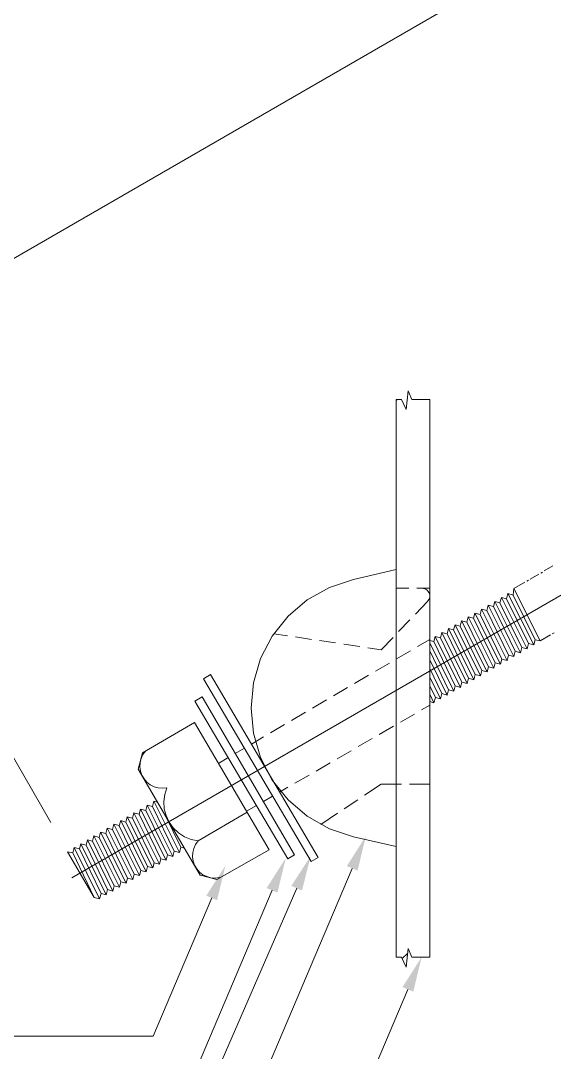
# Model space of a CAD drawing. Header units: millimetres. Extents: x 2 to 579, y 1 to 405.
# Drawn here: x 210 to 218.22, y 104.24 to 120.13 of the extents above; entities that cross this region are included whole.
import ezdxf

# ---------------------------------------------------------------- set-up
doc = ezdxf.new("R2010")
doc.units = ezdxf.units.MM
doc.linetypes.add('XKITLINE00', pattern=[0])
doc.layers.add('LinkedObject', color=7, linetype='Continuous', lineweight=0)

# ---------------------------------------------------------------- blocks, each defined once
blk = doc.blocks.new('*A4')
at = {"layer": 'LinkedObject'}
for points in [[(215.187, 107.037), (215.021, 107.107), (215.315, 107.569)], [(214.332, 106.731), (214.167, 106.803), (214.465, 107.262)], [(213.023, 106.581), (212.857, 106.651), (213.151, 107.113)], [(213.953, 106.699), (213.787, 106.769), (214.081, 107.231)], [(216.045, 105.173), (215.88, 105.244), (216.173, 105.705)]]:
    blk.add_hatch(color=6, dxfattribs=at).paths.add_polyline_path(points, flags=17)
at = {"layer": 'LinkedObject', "color": 6, "linetype": 'XKITLINE00', "lineweight": 0}
for p, q in [((206.557, 114.537), (247.95, 138.461)), ((216.06, 109.975), (230.881, 118.541)), ((210.463, 107.779), (206.107, 115.317)), ((215.104, 107.072), (210.948, 97.282)), ((214.25, 106.767), (211.336, 100.071)), ((212.94, 106.616), (212.037, 104.489)), ((213.87, 106.734), (212.292, 103.016)), ((215.963, 105.208), (211.672, 95.101)), ((212.037, 104.489), (202.495, 104.489))]:
    blk.add_line(p, q, dxfattribs=at)
at = {"layer": 'LinkedObject', "color": 9, "linetype": 'XKITLINE00', "lineweight": 0}
for p, q in [((215.934, 114.138), (215.968, 114.425)), ((215.968, 114.425), (216.025, 114.294)), ((215.78, 114.294), (215.864, 114.294)), ((215.78, 114.277), (215.798, 114.294)), ((215.864, 114.294), (215.934, 114.138)), ((216.025, 114.294), (216.298, 114.294)), ((221.746, 113.261), (210.785, 106.926)), ((218.062, 111.652), (218.197, 111.73)), ((217.846, 111.527), (217.981, 111.605)), ((218.008, 111.62), (218.035, 111.636)), ((217.596, 111.382), (217.765, 111.48)), ((217.792, 111.495), (217.819, 111.511)), ((218, 110.576), (218.159, 110.668)), ((218.186, 110.684), (218.213, 110.699))]:
    blk.add_line(p, q, dxfattribs=at)
at = {"layer": 'LinkedObject', "color": 7, "linetype": 'XKITLINE00', "lineweight": 0}
for p, q in [((215.78, 105.705), (215.78, 114.294)), ((216.298, 114.294), (216.298, 105.705)), ((215.78, 111.674), (215.123, 111.523)), ((214.753, 111.399), (214.413, 111.207)), ((215.123, 111.523), (214.753, 111.399)), ((214.413, 111.207), (214.117, 110.954)), ((214.117, 110.954), (213.874, 110.649)), ((213.874, 110.649), (213.694, 110.303)), ((213.694, 110.303), (213.583, 109.929)), ((213.583, 109.929), (213.546, 109.54)), ((213.546, 109.54), (213.583, 109.152)), ((213.583, 109.152), (213.694, 108.778)), ((213.694, 108.778), (213.874, 108.432)), ((213.874, 108.432), (214.117, 108.127)), ((214.117, 108.127), (214.413, 107.874)), ((214.413, 107.874), (214.753, 107.682)), ((214.753, 107.682), (215.123, 107.558)), ((215.78, 107.407), (215.123, 107.558)), ((210.913, 107), (210.913, 107)), ((215.934, 105.55), (215.968, 105.836)), ((215.968, 105.836), (216.025, 105.705)), ((215.864, 105.705), (215.78, 105.705)), ((215.864, 105.705), (215.934, 105.55)), ((215.875, 105.682), (215.96, 105.768)), ((216.298, 105.705), (216.025, 105.705))]:
    blk.add_line(p, q, dxfattribs=at)
at = {"layer": 'LinkedObject', "color": 1, "linetype": 'XKITLINE00', "lineweight": 0}
for p, q in [((215.78, 111.385), (215.977, 111.385)), ((216.102, 111.385), (216.298, 111.385)), ((216.202, 111.383), (216.18, 111.385)), ((216.223, 111.377), (216.202, 111.383)), ((217.596, 111.382), (217.585, 111.282)), ((217.596, 111.382), (218, 110.576)), ((216.243, 111.367), (216.223, 111.377)), ((216.26, 111.354), (216.243, 111.367)), ((216.275, 111.338), (216.26, 111.354)), ((216.286, 111.319), (216.275, 111.338)), ((216.285, 111.213), (216.294, 111.233)), ((216.294, 111.299), (216.286, 111.319)), ((216.298, 111.277), (216.294, 111.299)), ((216.294, 111.233), (216.298, 111.255)), ((216.298, 111.255), (216.298, 111.277)), ((217.402, 111.243), (217.381, 111.162)), ((217.483, 111.222), (217.402, 111.243)), ((217.402, 111.243), (217.797, 110.452)), ((217.504, 111.303), (217.483, 111.222)), ((217.819, 110.533), (217.483, 111.222)), ((217.585, 111.282), (217.504, 111.303)), ((217.504, 111.303), (217.9, 110.512)), ((217.921, 110.592), (217.585, 111.282)), ((216.259, 111.179), (216.078, 110.989)), ((216.259, 111.179), (216.274, 111.195)), ((216.274, 111.195), (216.285, 111.213)), ((217.096, 111.064), (217.075, 110.983)), ((217.177, 111.043), (217.096, 111.064)), ((217.096, 111.064), (217.49, 110.275)), ((217.198, 111.124), (217.177, 111.043)), ((217.279, 111.103), (217.198, 111.124)), ((217.198, 111.124), (217.592, 110.334)), ((217.3, 111.184), (217.279, 111.103)), ((217.614, 110.415), (217.279, 111.103)), ((217.381, 111.162), (217.3, 111.184)), ((217.3, 111.184), (217.695, 110.393)), ((217.716, 110.474), (217.381, 111.162)), ((216.892, 110.944), (216.871, 110.863)), ((216.973, 110.923), (216.892, 110.944)), ((216.892, 110.944), (217.285, 110.156)), ((216.994, 111.004), (216.973, 110.923)), ((217.307, 110.237), (216.973, 110.923)), ((217.075, 110.983), (216.994, 111.004)), ((216.994, 111.004), (217.388, 110.215)), ((217.409, 110.296), (217.075, 110.983)), ((217.511, 110.355), (217.177, 111.043)), ((215.992, 110.899), (215.819, 110.718)), ((216.586, 110.765), (216.565, 110.684)), ((216.667, 110.744), (216.586, 110.765)), ((216.586, 110.765), (216.978, 109.978)), ((216.688, 110.825), (216.667, 110.744)), ((216.769, 110.804), (216.688, 110.825)), ((216.688, 110.825), (217.081, 110.037)), ((216.79, 110.884), (216.769, 110.804)), ((217.102, 110.118), (216.769, 110.804)), ((216.871, 110.863), (216.79, 110.884)), ((216.79, 110.884), (217.183, 110.097)), ((217.204, 110.177), (216.871, 110.863)), ((213.899, 110.686), (214.108, 110.655)), ((214.231, 110.636), (214.478, 110.599)), ((215.733, 110.628), (215.553, 110.438)), ((216.382, 110.645), (216.36, 110.564)), ((216.463, 110.624), (216.382, 110.645)), ((216.382, 110.645), (216.773, 109.86)), ((216.484, 110.705), (216.463, 110.624)), ((216.795, 109.94), (216.463, 110.624)), ((216.565, 110.684), (216.484, 110.705)), ((216.484, 110.705), (216.876, 109.919)), ((216.897, 110), (216.565, 110.684)), ((216.999, 110.059), (216.667, 110.744)), ((217.921, 110.592), (217.9, 110.512)), ((218, 110.576), (217.921, 110.592)), ((218.06, 110.601), (218.061, 110.603)), ((214.602, 110.581), (214.849, 110.544)), ((214.973, 110.525), (215.22, 110.488)), ((215.344, 110.47), (215.553, 110.438)), ((216.293, 110.578), (216.298, 110.583)), ((216.36, 110.564), (216.298, 110.58)), ((216.298, 110.546), (216.671, 109.8)), ((216.692, 109.881), (216.36, 110.564)), ((217.716, 110.474), (217.695, 110.393)), ((217.797, 110.452), (217.716, 110.474)), ((217.819, 110.533), (217.797, 110.452)), ((217.9, 110.512), (217.819, 110.533)), ((216.59, 109.822), (216.298, 110.421)), ((216.298, 110.282), (216.569, 109.741)), ((217.409, 110.296), (217.388, 110.215)), ((217.49, 110.275), (217.409, 110.296)), ((217.511, 110.355), (217.49, 110.275)), ((217.592, 110.334), (217.511, 110.355)), ((217.614, 110.415), (217.592, 110.334)), ((217.695, 110.393), (217.614, 110.415)), ((216.487, 109.763), (216.298, 110.151)), ((217.102, 110.118), (217.081, 110.037)), ((217.183, 110.097), (217.102, 110.118)), ((217.204, 110.177), (217.183, 110.097)), ((217.285, 110.156), (217.204, 110.177)), ((217.307, 110.237), (217.285, 110.156)), ((217.388, 110.215), (217.307, 110.237)), ((212.924, 110.059), (212.814, 109.993)), ((214.472, 107.177), (212.814, 109.993)), ((212.924, 110.059), (214.578, 107.238)), ((216.298, 110.018), (216.466, 109.682)), ((216.897, 110), (216.876, 109.919)), ((216.978, 109.978), (216.897, 110)), ((216.999, 110.059), (216.978, 109.978)), ((217.081, 110.037), (216.999, 110.059)), ((216.385, 109.703), (216.298, 109.881)), ((216.59, 109.822), (216.569, 109.741)), ((216.671, 109.8), (216.59, 109.822)), ((216.692, 109.881), (216.671, 109.8)), ((216.773, 109.86), (216.692, 109.881)), ((216.795, 109.94), (216.773, 109.86)), ((216.876, 109.919), (216.795, 109.94)), ((216.298, 109.753), (216.364, 109.623)), ((216.364, 109.623), (216.298, 109.64)), ((216.385, 109.703), (216.364, 109.623)), ((216.466, 109.682), (216.385, 109.703)), ((216.487, 109.763), (216.466, 109.682)), ((216.569, 109.741), (216.487, 109.763)), ((215.294, 108.197), (215.553, 108.37)), ((215.553, 108.37), (215.863, 108.37)), ((215.988, 108.37), (216.298, 108.37)), ((211.946, 108.046), (211.925, 107.965)), ((211.946, 108.046), (212.34, 107.257)), ((212.027, 108.025), (211.946, 108.046)), ((212.048, 108.106), (212.027, 108.025)), ((212.048, 108.106), (212.442, 107.316)), ((212.106, 108.091), (212.048, 108.106)), ((214.982, 107.989), (215.19, 108.128)), ((211.742, 107.926), (211.721, 107.845)), ((211.742, 107.926), (212.135, 107.138)), ((211.823, 107.905), (211.742, 107.926)), ((211.844, 107.986), (211.823, 107.905)), ((212.156, 107.219), (211.823, 107.905)), ((211.844, 107.986), (212.237, 107.197)), ((211.925, 107.965), (211.844, 107.986)), ((212.259, 107.278), (211.925, 107.965)), ((212.361, 107.337), (212.027, 108.025)), ((212.464, 107.397), (212.224, 107.89)), ((214.619, 107.748), (214.878, 107.92)), ((211.433, 107.751), (211.412, 107.67)), ((211.514, 107.73), (211.433, 107.751)), ((211.433, 107.751), (211.828, 106.96)), ((211.538, 107.807), (211.516, 107.726)), ((211.538, 107.807), (211.93, 107.02)), ((211.619, 107.786), (211.538, 107.807)), ((211.64, 107.866), (211.619, 107.786)), ((211.952, 107.1), (211.619, 107.786)), ((211.64, 107.866), (212.033, 107.079)), ((211.721, 107.845), (211.64, 107.866)), ((212.054, 107.159), (211.721, 107.845)), ((211.127, 107.571), (211.106, 107.49)), ((211.127, 107.571), (211.521, 106.782)), ((211.208, 107.55), (211.127, 107.571)), ((211.229, 107.631), (211.208, 107.55)), ((211.229, 107.631), (211.623, 106.842)), ((211.31, 107.61), (211.229, 107.631)), ((211.331, 107.691), (211.31, 107.61)), ((211.644, 106.922), (211.31, 107.61)), ((211.331, 107.691), (211.725, 106.901)), ((211.412, 107.67), (211.331, 107.691)), ((211.747, 106.982), (211.412, 107.67)), ((211.849, 107.041), (211.516, 107.726)), ((210.923, 107.452), (210.902, 107.371)), ((211.004, 107.43), (210.923, 107.452)), ((210.923, 107.452), (211.316, 106.664)), ((211.025, 107.511), (211.004, 107.43)), ((211.337, 106.745), (211.004, 107.43)), ((211.025, 107.511), (211.418, 106.723)), ((211.106, 107.49), (211.025, 107.511)), ((211.44, 106.804), (211.106, 107.49)), ((211.542, 106.863), (211.208, 107.55)), ((211.132, 106.626), (210.721, 107.328)), ((210.721, 107.328), (210.8, 107.311)), ((210.821, 107.392), (210.8, 107.311)), ((211.132, 106.626), (210.8, 107.311)), ((210.902, 107.371), (210.821, 107.392)), ((210.821, 107.392), (211.214, 106.605)), ((211.235, 106.685), (210.902, 107.371)), ((212.259, 107.278), (212.237, 107.197)), ((212.34, 107.257), (212.259, 107.278)), ((212.361, 107.337), (212.34, 107.257)), ((212.442, 107.316), (212.361, 107.337)), ((212.464, 107.397), (212.442, 107.316)), ((212.522, 107.381), (212.464, 107.397)), ((211.952, 107.1), (211.93, 107.02)), ((212.033, 107.079), (211.952, 107.1)), ((212.054, 107.159), (212.033, 107.079)), ((212.135, 107.138), (212.054, 107.159)), ((212.156, 107.219), (212.135, 107.138)), ((212.237, 107.197), (212.156, 107.219)), ((214.578, 107.238), (214.472, 107.177)), ((211.747, 106.982), (211.725, 106.901)), ((211.828, 106.96), (211.747, 106.982)), ((211.849, 107.041), (211.828, 106.96)), ((211.93, 107.02), (211.849, 107.041)), ((211.44, 106.804), (211.418, 106.723)), ((211.521, 106.782), (211.44, 106.804)), ((211.542, 106.863), (211.521, 106.782)), ((211.623, 106.842), (211.542, 106.863)), ((211.644, 106.922), (211.623, 106.842)), ((211.725, 106.901), (211.644, 106.922)), ((211.214, 106.605), (211.132, 106.626)), ((211.235, 106.685), (211.214, 106.605)), ((211.316, 106.664), (211.235, 106.685)), ((211.337, 106.745), (211.316, 106.664)), ((211.418, 106.723), (211.337, 106.745))]:
    blk.add_line(p, q, dxfattribs=at)
at = {"layer": 'LinkedObject', "color": 4, "linetype": 'XKITLINE00', "lineweight": 0}
for p, q in [((216.298, 110.596), (216.112, 110.487)), ((216.004, 110.424), (215.788, 110.298)), ((215.68, 110.234), (215.465, 110.108)), ((215.357, 110.045), (215.141, 109.918)), ((215.033, 109.855), (214.818, 109.729)), ((214.71, 109.666), (214.494, 109.539)), ((214.386, 109.476), (214.171, 109.35)), ((216.17, 109.511), (216.298, 109.585)), ((215.846, 109.323), (216.062, 109.448)), ((214.063, 109.286), (213.847, 109.16)), ((215.521, 109.135), (215.738, 109.26)), ((213.739, 109.097), (213.552, 108.987)), ((215.197, 108.947), (215.413, 109.072)), ((213.444, 108.924), (213.303, 108.841)), ((214.872, 108.759), (215.088, 108.884)), ((213.194, 108.777), (213.044, 108.689)), ((214.548, 108.571), (214.764, 108.697)), ((214.223, 108.383), (214.439, 108.509)), ((213.987, 108.247), (214.115, 108.321)), ((213.736, 108.102), (213.879, 108.184)), ((213.478, 107.952), (213.629, 108.039))]:
    blk.add_line(p, q, dxfattribs=at)
at = {"layer": 'LinkedObject', "color": 2, "linetype": 'XKITLINE00', "lineweight": 0}
for p, q in [((212.792, 109.712), (212.682, 109.648)), ((214.112, 107.218), (212.682, 109.648)), ((212.792, 109.712), (214.218, 107.28)), ((214.218, 107.28), (214.112, 107.218))]:
    blk.add_line(p, q, dxfattribs=at)
at = {"layer": 'LinkedObject', "color": 3, "linetype": 'XKITLINE00', "lineweight": 0}
for p, q in [((211.873, 108.851), (212.673, 109.319)), ((213.827, 107.359), (212.673, 109.319)), ((211.807, 108.6), (211.873, 108.851)), ((211.919, 108.878), (211.88, 108.824)), ((211.836, 108.7), (211.833, 108.634)), ((211.852, 108.764), (211.836, 108.7)), ((211.88, 108.824), (211.852, 108.764)), ((211.807, 108.6), (212.763, 106.969)), ((211.833, 108.634), (211.843, 108.568)), ((211.843, 108.568), (211.865, 108.506)), ((211.865, 108.506), (211.898, 108.449)), ((211.898, 108.449), (211.942, 108.399)), ((211.942, 108.399), (211.994, 108.359)), ((211.994, 108.359), (212.054, 108.329)), ((212.054, 108.329), (212.117, 108.312)), ((212.117, 108.312), (212.183, 108.307)), ((212.183, 108.307), (212.249, 108.314)), ((212.216, 108.209), (212.203, 108.1)), ((212.249, 108.314), (212.216, 108.209)), ((212.203, 108.1), (212.21, 107.99)), ((212.21, 107.99), (212.238, 107.884)), ((212.73, 107.494), (213.486, 107.937)), ((212.238, 107.884), (212.284, 107.784)), ((212.284, 107.784), (212.349, 107.695)), ((212.349, 107.695), (212.428, 107.619)), ((212.428, 107.619), (212.52, 107.559)), ((212.52, 107.559), (212.622, 107.517)), ((212.622, 107.517), (212.73, 107.494)), ((212.691, 107.44), (212.663, 107.38)), ((212.73, 107.494), (212.691, 107.44)), ((212.647, 107.316), (212.644, 107.25)), ((212.644, 107.25), (212.654, 107.184)), ((212.663, 107.38), (212.647, 107.316)), ((213.019, 106.902), (213.827, 107.359)), ((212.654, 107.184), (212.676, 107.122)), ((212.676, 107.122), (212.709, 107.065)), ((212.709, 107.065), (212.753, 107.015)), ((212.753, 107.015), (212.805, 106.975)), ((212.763, 106.969), (213.019, 106.902)), ((212.805, 106.975), (212.865, 106.945)), ((212.865, 106.945), (212.928, 106.928)), ((212.928, 106.928), (212.994, 106.923)), ((212.994, 106.923), (213.06, 106.93))]:
    blk.add_line(p, q, dxfattribs=at)

msp = doc.modelspace()

# ---------------------------------------------------------------- block references
at = {"lineweight": 0}
msp.add_blockref('*A4', (0, 0), dxfattribs=at)

doc.saveas('drawing.dxf')
